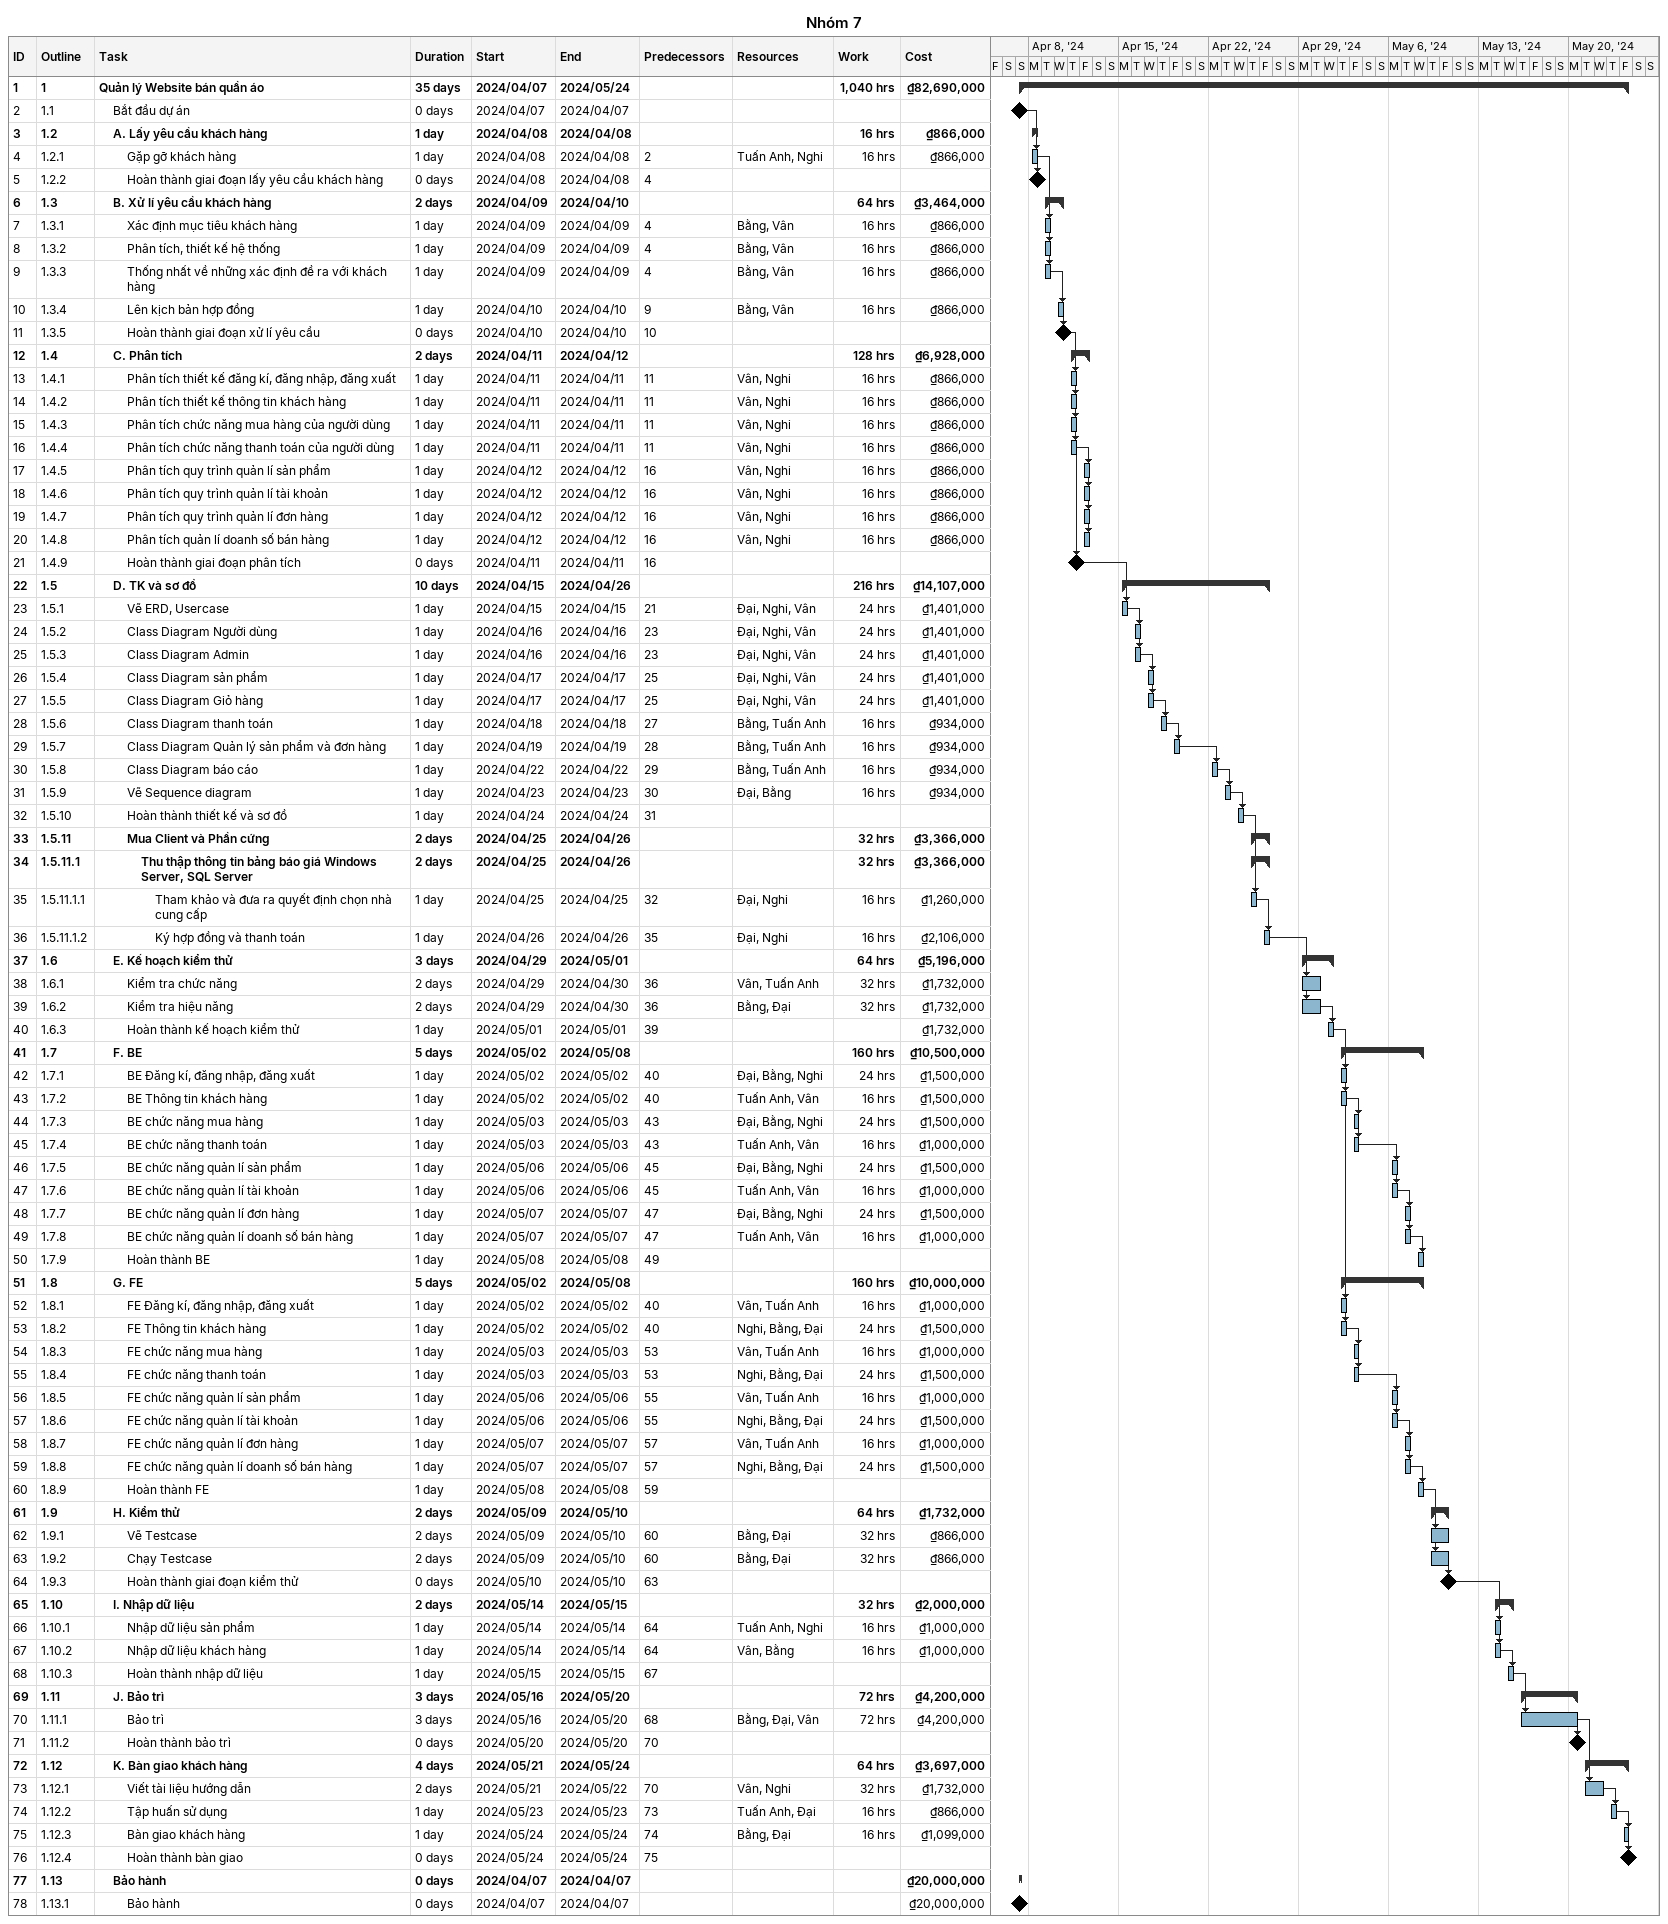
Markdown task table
Nhóm 7

| ID | WBS | Task | Duration | Start | Finish | Predecessors | Resources | Work (h) | Cost (₫) |
|---|---|---|---|---|---|---|---|---|---|
| 1 | 1 | **Quản lý Website bán quần áo** | 35d | 2024-04-07 | 2024-05-24 |  |  | 1040 | 82690000 |
| 2 | 1.1 | Bắt đầu dự án | 0d | 2024-04-07 | 2024-04-07 |  |  |  |  |
| 3 | 1.2 | **A. Lấy yêu cầu khách hàng** | 1d | 2024-04-08 | 2024-04-08 |  |  | 16 | 866000 |
| 4 | 1.2.1 | Gặp gỡ khách hàng | 1d | 2024-04-08 | 2024-04-08 | 2 | Tuấn Anh, Nghi | 16 | 866000 |
| 5 | 1.2.2 | Hoàn thành giai đoạn lấy yêu cầu khách hàng | 0d | 2024-04-08 | 2024-04-08 | 4 |  |  |  |
| 6 | 1.3 | **B. Xử lí yêu cầu khách hàng** | 2d | 2024-04-09 | 2024-04-10 |  |  | 64 | 3464000 |
| 7 | 1.3.1 | Xác định mục tiêu khách hàng | 1d | 2024-04-09 | 2024-04-09 | 4 | Bằng, Vân | 16 | 866000 |
| 8 | 1.3.2 | Phân tích, thiết kế hệ thống | 1d | 2024-04-09 | 2024-04-09 | 4 | Bằng, Vân | 16 | 866000 |
| 9 | 1.3.3 | Thống nhất về những xác định đề ra với khách hàng | 1d | 2024-04-09 | 2024-04-09 | 4 | Bằng, Vân | 16 | 866000 |
| 10 | 1.3.4 | Lên kịch bản hợp đồng | 1d | 2024-04-10 | 2024-04-10 | 9 | Bằng, Vân | 16 | 866000 |
| 11 | 1.3.5 | Hoàn thành giai đoạn xử lí yêu cầu | 0d | 2024-04-10 | 2024-04-10 | 10 |  |  |  |
| 12 | 1.4 | **C. Phân tích** | 2d | 2024-04-11 | 2024-04-12 |  |  | 128 | 6928000 |
| 13 | 1.4.1 | Phân tích thiết kế đăng kí, đăng nhập, đăng xuất | 1d | 2024-04-11 | 2024-04-11 | 11 | Vân, Nghi | 16 | 866000 |
| 14 | 1.4.2 | Phân tích thiết kế thông tin khách hàng | 1d | 2024-04-11 | 2024-04-11 | 11 | Vân, Nghi | 16 | 866000 |
| 15 | 1.4.3 | Phân tích chức năng mua hàng của người dùng | 1d | 2024-04-11 | 2024-04-11 | 11 | Vân, Nghi | 16 | 866000 |
| 16 | 1.4.4 | Phân tích chức năng thanh toán của người dùng | 1d | 2024-04-11 | 2024-04-11 | 11 | Vân, Nghi | 16 | 866000 |
| 17 | 1.4.5 | Phân tích quy trình quản lí sản phẩm | 1d | 2024-04-12 | 2024-04-12 | 16 | Vân, Nghi | 16 | 866000 |
| 18 | 1.4.6 | Phân tích quy trình quản lí tài khoản | 1d | 2024-04-12 | 2024-04-12 | 16 | Vân, Nghi | 16 | 866000 |
| 19 | 1.4.7 | Phân tích quy trình quản lí đơn hàng | 1d | 2024-04-12 | 2024-04-12 | 16 | Vân, Nghi | 16 | 866000 |
| 20 | 1.4.8 | Phân tích quản lí doanh số bán hàng | 1d | 2024-04-12 | 2024-04-12 | 16 | Vân, Nghi | 16 | 866000 |
| 21 | 1.4.9 | Hoàn thành giai đoạn phân tích | 0d | 2024-04-11 | 2024-04-11 | 16 |  |  |  |
| 22 | 1.5 | **D. TK và sơ đồ** | 10d | 2024-04-15 | 2024-04-26 |  |  | 216 | 14107000 |
| 23 | 1.5.1 | Vẽ ERD, Usercase | 1d | 2024-04-15 | 2024-04-15 | 21 | Đại, Nghi, Vân | 24 | 1401000 |
| 24 | 1.5.2 | Class Diagram Người dùng | 1d | 2024-04-16 | 2024-04-16 | 23 | Đại, Nghi, Vân | 24 | 1401000 |
| 25 | 1.5.3 | Class Diagram Admin | 1d | 2024-04-16 | 2024-04-16 | 23 | Đại, Nghi, Vân | 24 | 1401000 |
| 26 | 1.5.4 | Class Diagram sản phẩm | 1d | 2024-04-17 | 2024-04-17 | 25 | Đại, Nghi, Vân | 24 | 1401000 |
| 27 | 1.5.5 | Class Diagram Giỏ hàng | 1d | 2024-04-17 | 2024-04-17 | 25 | Đại, Nghi, Vân | 24 | 1401000 |
| 28 | 1.5.6 | Class Diagram thanh toán | 1d | 2024-04-18 | 2024-04-18 | 27 | Bằng, Tuấn Anh | 16 | 934000 |
| 29 | 1.5.7 | Class Diagram Quản lý sản phẩm và đơn hàng | 1d | 2024-04-19 | 2024-04-19 | 28 | Bằng, Tuấn Anh | 16 | 934000 |
| 30 | 1.5.8 | Class Diagram báo cáo | 1d | 2024-04-22 | 2024-04-22 | 29 | Bằng, Tuấn Anh | 16 | 934000 |
| 31 | 1.5.9 | Vẽ Sequence diagram | 1d | 2024-04-23 | 2024-04-23 | 30 | Đại, Bằng | 16 | 934000 |
| 32 | 1.5.10 | Hoàn thành thiết kế và sơ đồ | 1d | 2024-04-24 | 2024-04-24 | 31 |  |  |  |
| 33 | 1.5.11 | **Mua Client và Phần cứng** | 2d | 2024-04-25 | 2024-04-26 |  |  | 32 | 3366000 |
| 34 | 1.5.11.1 | **Thu thập thông tin bảng báo giá Windows Server, SQL Server** | 2d | 2024-04-25 | 2024-04-26 |  |  | 32 | 3366000 |
| 35 | 1.5.11.1.1 | Tham khảo và đưa ra quyết định chọn nhà cung cấp | 1d | 2024-04-25 | 2024-04-25 | 32 | Đại, Nghi | 16 | 1260000 |
| 36 | 1.5.11.1.2 | Ký hợp đồng và thanh toán | 1d | 2024-04-26 | 2024-04-26 | 35 | Đại, Nghi | 16 | 2106000 |
| 37 | 1.6 | **E. Kế hoạch kiểm thử** | 3d | 2024-04-29 | 2024-05-01 |  |  | 64 | 5196000 |
| 38 | 1.6.1 | Kiểm tra chức năng | 2d | 2024-04-29 | 2024-04-30 | 36 | Vân, Tuấn Anh | 32 | 1732000 |
| 39 | 1.6.2 | Kiểm tra hiệu năng | 2d | 2024-04-29 | 2024-04-30 | 36 | Bằng, Đại | 32 | 1732000 |
| 40 | 1.6.3 | Hoàn thành kế hoạch kiểm thử | 1d | 2024-05-01 | 2024-05-01 | 39 |  |  | 1732000 |
| 41 | 1.7 | **F. BE** | 5d | 2024-05-02 | 2024-05-08 |  |  | 160 | 10500000 |
| 42 | 1.7.1 | BE Đăng kí, đăng nhập, đăng xuất | 1d | 2024-05-02 | 2024-05-02 | 40 | Đại, Bằng, Nghi | 24 | 1500000 |
| 43 | 1.7.2 | BE Thông tin khách hàng | 1d | 2024-05-02 | 2024-05-02 | 40 | Tuấn Anh, Vân | 16 | 1500000 |
| 44 | 1.7.3 | BE chức năng mua hàng | 1d | 2024-05-03 | 2024-05-03 | 43 | Đại, Bằng, Nghi | 24 | 1500000 |
| 45 | 1.7.4 | BE chức năng thanh toán | 1d | 2024-05-03 | 2024-05-03 | 43 | Tuấn Anh, Vân | 16 | 1000000 |
| 46 | 1.7.5 | BE chức năng quản lí sản phẩm | 1d | 2024-05-06 | 2024-05-06 | 45 | Đại, Bằng, Nghi | 24 | 1500000 |
| 47 | 1.7.6 | BE chức năng quản lí tài khoản | 1d | 2024-05-06 | 2024-05-06 | 45 | Tuấn Anh, Vân | 16 | 1000000 |
| 48 | 1.7.7 | BE chức năng quản lí đơn hàng | 1d | 2024-05-07 | 2024-05-07 | 47 | Đại, Bằng, Nghi | 24 | 1500000 |
| 49 | 1.7.8 | BE chức năng quản lí doanh số bán hàng | 1d | 2024-05-07 | 2024-05-07 | 47 | Tuấn Anh, Vân | 16 | 1000000 |
| 50 | 1.7.9 | Hoàn thành BE | 1d | 2024-05-08 | 2024-05-08 | 49 |  |  |  |
| 51 | 1.8 | **G. FE** | 5d | 2024-05-02 | 2024-05-08 |  |  | 160 | 10000000 |
| 52 | 1.8.1 | FE Đăng kí, đăng nhập, đăng xuất | 1d | 2024-05-02 | 2024-05-02 | 40 | Vân, Tuấn Anh | 16 | 1000000 |
| 53 | 1.8.2 | FE Thông tin khách hàng | 1d | 2024-05-02 | 2024-05-02 | 40 | Nghi, Bằng, Đại | 24 | 1500000 |
| 54 | 1.8.3 | FE chức năng mua hàng | 1d | 2024-05-03 | 2024-05-03 | 53 | Vân, Tuấn Anh | 16 | 1000000 |
| 55 | 1.8.4 | FE chức năng thanh toán | 1d | 2024-05-03 | 2024-05-03 | 53 | Nghi, Bằng, Đại | 24 | 1500000 |
| 56 | 1.8.5 | FE chức năng quản lí sản phẩm | 1d | 2024-05-06 | 2024-05-06 | 55 | Vân, Tuấn Anh | 16 | 1000000 |
| 57 | 1.8.6 | FE chức năng quản lí tài khoản | 1d | 2024-05-06 | 2024-05-06 | 55 | Nghi, Bằng, Đại | 24 | 1500000 |
| 58 | 1.8.7 | FE chức năng quản lí đơn hàng | 1d | 2024-05-07 | 2024-05-07 | 57 | Vân, Tuấn Anh | 16 | 1000000 |
| 59 | 1.8.8 | FE chức năng quản lí doanh số bán hàng | 1d | 2024-05-07 | 2024-05-07 | 57 | Nghi, Bằng, Đại | 24 | 1500000 |
| 60 | 1.8.9 | Hoàn thành FE | 1d | 2024-05-08 | 2024-05-08 | 59 |  |  |  |
| 61 | 1.9 | **H. Kiểm thử** | 2d | 2024-05-09 | 2024-05-10 |  |  | 64 | 1732000 |
| 62 | 1.9.1 | Vẽ Testcase | 2d | 2024-05-09 | 2024-05-10 | 60 | Bằng, Đại | 32 | 866000 |
| 63 | 1.9.2 | Chạy Testcase | 2d | 2024-05-09 | 2024-05-10 | 60 | Bằng, Đại | 32 | 866000 |
| 64 | 1.9.3 | Hoàn thành giai đoạn kiểm thử | 0d | 2024-05-10 | 2024-05-10 | 63 |  |  |  |
| 65 | 1.10 | **I. Nhập dữ liệu** | 2d | 2024-05-14 | 2024-05-15 |  |  | 32 | 2000000 |
| 66 | 1.10.1 | Nhập dữ liệu sản phẩm | 1d | 2024-05-14 | 2024-05-14 | 64 | Tuấn Anh, Nghi | 16 | 1000000 |
| 67 | 1.10.2 | Nhập dữ liệu khách hàng | 1d | 2024-05-14 | 2024-05-14 | 64 | Vân, Bằng | 16 | 1000000 |
| 68 | 1.10.3 | Hoàn thành nhập dữ liệu | 1d | 2024-05-15 | 2024-05-15 | 67 |  |  |  |
| 69 | 1.11 | **J. Bảo trì** | 3d | 2024-05-16 | 2024-05-20 |  |  | 72 | 4200000 |
| 70 | 1.11.1 | Bảo trì | 3d | 2024-05-16 | 2024-05-20 | 68 | Bằng, Đại, Vân | 72 | 4200000 |
| 71 | 1.11.2 | Hoàn thành bảo trì | 0d | 2024-05-20 | 2024-05-20 | 70 |  |  |  |
| 72 | 1.12 | **K. Bàn giao khách hàng** | 4d | 2024-05-21 | 2024-05-24 |  |  | 64 | 3697000 |
| 73 | 1.12.1 | Viết tài liệu hướng dẫn | 2d | 2024-05-21 | 2024-05-22 | 70 | Vân, Nghi | 32 | 1732000 |
| 74 | 1.12.2 | Tập huấn sử dụng | 1d | 2024-05-23 | 2024-05-23 | 73 | Tuấn Anh, Đại | 16 | 866000 |
| 75 | 1.12.3 | Bàn giao khách hàng | 1d | 2024-05-24 | 2024-05-24 | 74 | Bằng, Đại | 16 | 1099000 |
| 76 | 1.12.4 | Hoàn thành bàn giao | 0d | 2024-05-24 | 2024-05-24 | 75 |  |  |  |
| 77 | 1.13 | **Bảo hành** | 0d | 2024-04-07 | 2024-04-07 |  |  |  | 20000000 |
| 78 | 1.13.1 | Bảo hành | 0d | 2024-04-07 | 2024-04-07 |  |  |  | 20000000 |
